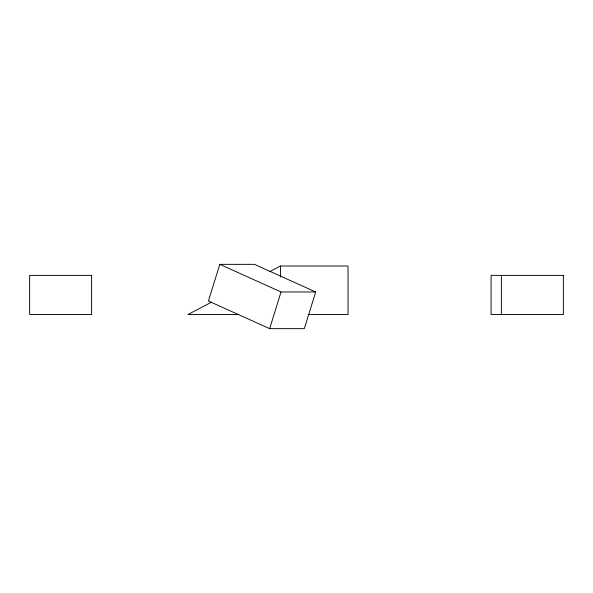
<?xml version="1.0" encoding="UTF-8"?>
<svg xmlns="http://www.w3.org/2000/svg" width="593" height="593" viewBox="0 0 593 593"><rect width="100%" height="100%" fill="white"/><g stroke="black" fill="none" stroke-linecap="round" stroke-linejoin="round"><path stroke-width="0.89" d="M219.788 264.352L208.417 301.029L269.667 328.648L304.313 328.648L315.684 291.971L254.441 264.352L219.788 264.352L281.03 291.971L315.684 291.971M269.667 328.648L281.03 291.971M211.671 302.082L187.922 314.535L238.816 314.535M269.815 271.594L280.459 266.012L348.047 266.012L348.047 314.535L308.234 314.535M501.389 275.374L501.389 314.535M280.459 266.012L280.459 276.998M91.611 275.374L29.65 275.374L29.65 314.535L91.611 314.535L91.611 275.374M563.35 275.374L491.071 275.374L491.071 314.535L563.35 314.535L563.35 275.374"/></g></svg>
